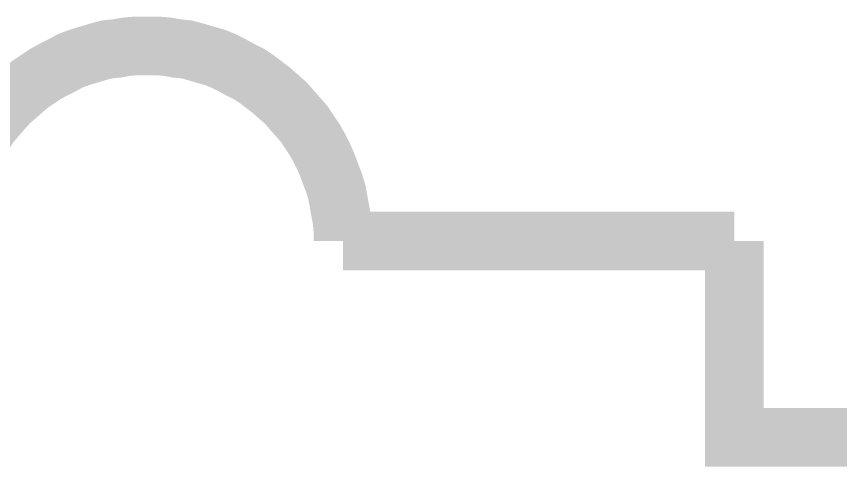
# Model space of a CAD drawing. Header units: inches. Extents: x 0 to 841, y 0 to 594.
# Drawn here: x 115.86 to 126.38, y 544.62 to 550.37 of the extents above; entities that cross this region are included whole.
import ezdxf

# ---------------------------------------------------------------- set-up
doc = ezdxf.new("R2010")
doc.units = ezdxf.units.IN
doc.layers.add('Sheet', color=255, linetype='Continuous')

msp = doc.modelspace()

# ---------------------------------------------------------------- linework, layer by layer
at = {"layer": 'Sheet'}
for points in [[(117.522, 549.991, 0.749, 0.749, 0), (117.398, 549.991, 0.749, 0.749, 0), (117.263, 549.98, 0.749, 0.749, 0), (117.14, 549.958, 0.749, 0.749, 0), (117.016, 549.946, 0.749, 0.749, 0), (116.893, 549.913, 0.749, 0.749, 0), (116.781, 549.879, 0.749, 0.749, 0), (116.668, 549.845, 0.749, 0.749, 0), (116.545, 549.8, 0.749, 0.749, 0), (116.444, 549.744, 0.749, 0.749, 0), (116.331, 549.688, 0.749, 0.749, 0), (116.23, 549.632, 0.749, 0.749, 0), (116.129, 549.565, 0.749, 0.749, 0), (116.028, 549.497, 0.749, 0.749, 0), (115.938, 549.419, 0.749, 0.749, 0), (115.849, 549.34, 0.749, 0.749, 0), (115.759, 549.261, 0.749, 0.749, 0), (115.68, 549.172, 0.749, 0.749, 0), (115.602, 549.082, 0.749, 0.749, 0), (115.523, 548.992, 0.749, 0.749, 0), (115.456, 548.891, 0.749, 0.749, 0)], [(120.026, 547.498, 0.749, 0.749, 0), (120.026, 547.622, 0.749, 0.749, 0), (120.015, 547.757, 0.749, 0.749, 0), (119.992, 547.88, 0.749, 0.749, 0), (119.97, 548.004, 0.749, 0.749, 0), (119.947, 548.127, 0.749, 0.749, 0), (119.913, 548.239, 0.749, 0.749, 0), (119.869, 548.352, 0.749, 0.749, 0), (119.824, 548.475, 0.749, 0.749, 0), (119.779, 548.576, 0.749, 0.749, 0), (119.723, 548.689, 0.749, 0.749, 0), (119.666, 548.79, 0.749, 0.749, 0), (119.599, 548.891, 0.749, 0.749, 0), (119.532, 548.992, 0.749, 0.749, 0), (119.453, 549.082, 0.749, 0.749, 0), (119.374, 549.172, 0.749, 0.749, 0), (119.296, 549.261, 0.749, 0.749, 0), (119.206, 549.34, 0.749, 0.749, 0), (119.116, 549.419, 0.749, 0.749, 0), (119.015, 549.497, 0.749, 0.749, 0), (118.925, 549.565, 0.749, 0.749, 0), (118.824, 549.632, 0.749, 0.749, 0), (118.712, 549.688, 0.749, 0.749, 0), (118.611, 549.744, 0.749, 0.749, 0), (118.499, 549.8, 0.749, 0.749, 0), (118.386, 549.845, 0.749, 0.749, 0), (118.263, 549.879, 0.749, 0.749, 0), (118.151, 549.913, 0.749, 0.749, 0), (118.027, 549.946, 0.749, 0.749, 0), (117.903, 549.958, 0.749, 0.749, 0), (117.78, 549.98, 0.749, 0.749, 0), (117.645, 549.991, 0.749, 0.749, 0), (117.522, 549.991, 0.749, 0.749, 0)], [(125.023, 547.498, 0.749, 0.749, 0), (120.026, 547.498, 0.749, 0.749, 0)], [(125.023, 547.498, 0.749, 0.749, 0), (125.023, 547.498, 0.749, 0.749, 0), (125.023, 544.994, 0.749, 0.749, 0), (132.524, 544.994, 0.749, 0.749, 0)], [(120.026, 547.498, 0.3, 0.3, 0), (125.023, 547.498, 0.3, 0.3, 0)]]:
    msp.add_lwpolyline(points, format="xyseb", dxfattribs=at)

doc.saveas('drawing.dxf')
